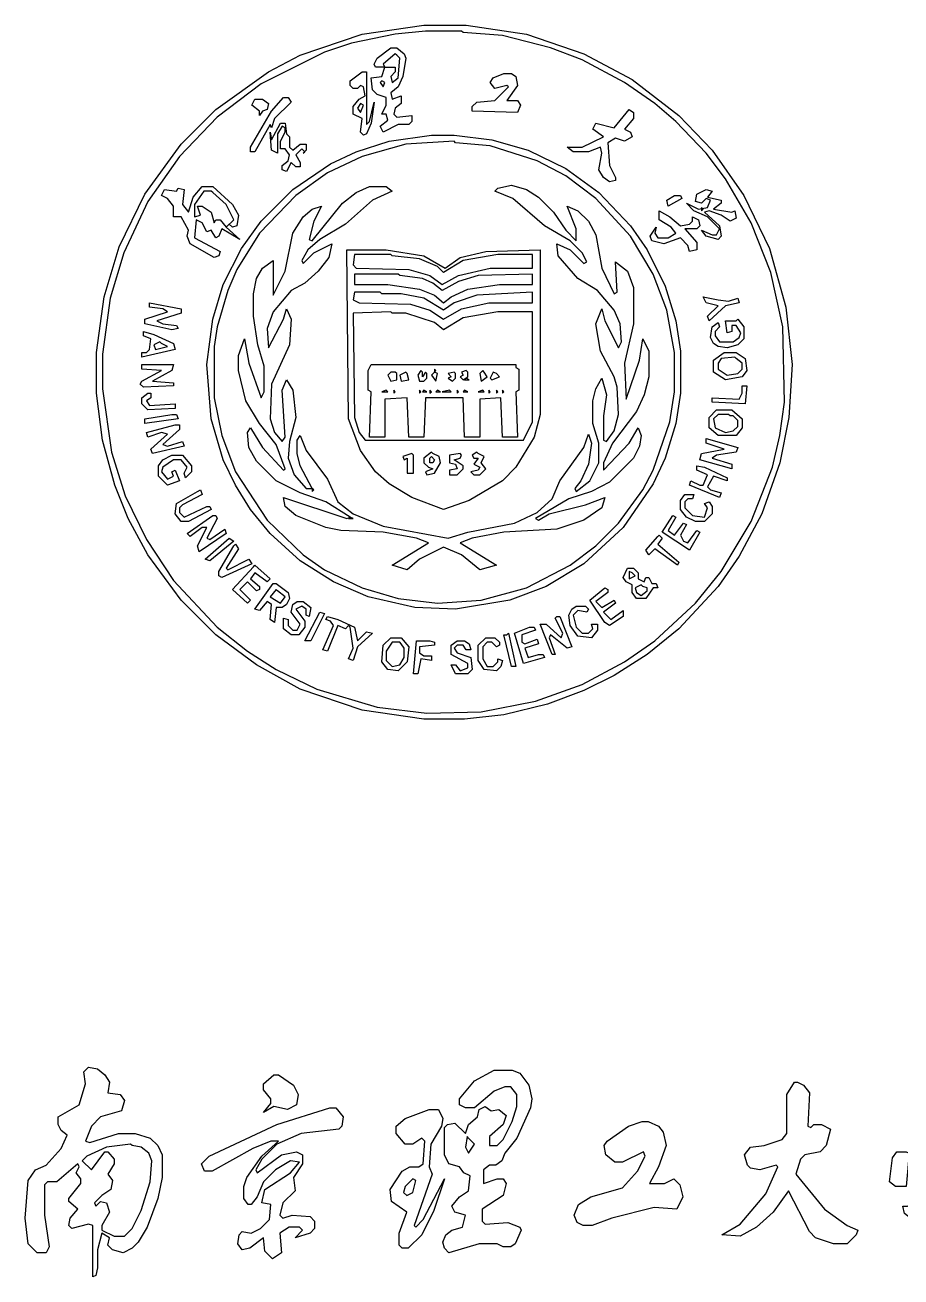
# Model space of a CAD drawing. Header units: millimetres. Extents: x 3875 to 4165, y 1098 to 1308.
# Drawn here: x 3875 to 4020.2, y 1097.5 to 1304.9 of the extents above; entities that cross this region are included whole.
import ezdxf

# ---------------------------------------------------------------- set-up
doc = ezdxf.new("R2010")
doc.units = ezdxf.units.MM

# ---------------------------------------------------------------- blocks, each defined once
blk = doc.blocks.new('ajbdwkjak')
at = {"linetype": 'Continuous'}
for points in [[(-13.5, 460), (14.5, 460), (54.5, 454), (92.5, 441), (124.5, 424), (155.5, 400), (177.5, 377), (198.5, 347), (215.5, 312), (226.5, 273), (230.5, 235), (228.5, 200), (222.5, 170), (210.5, 136), (195.5, 108), (181.5, 88), (155.5, 60), (134.5, 43), (112.5, 29), (92.5, 19), (68.5, 10), (39.5, 3), (13.5, 0), (-13.5, 0), (-54.5, 6), (-95.5, 20), (-124.5, 36), (-151.5, 56), (-174.5, 79), (-196.5, 109), (-209.5, 133), (-218.5, 155), (-226.5, 185), (-230.5, 216), (-230.5, 243), (-225.5, 280), (-215.5, 313), (-198.5, 348), (-174.5, 381), (-151.5, 404), (-116.5, 429), (-95.5, 440), (-54.5, 454), (-13.5, 460)], [(12.5, 455), (11.5, 456), (-12.5, 456), (-32.5, 454), (-61.5, 448), (-79.5, 442), (-121.5, 421), (-150.5, 399), (-175.5, 373), (-196.5, 343), (-212.5, 309), (-221.5, 279), (-226.5, 242), (-226.5, 219), (-220.5, 177), (-211.5, 148), (-197.5, 119), (-179.5, 92), (-150.5, 61), (-130.5, 45), (-111.5, 33), (-84.5, 20), (-44.5, 8), (-11.5, 4), (24.5, 5), (60.5, 12), (91.5, 23), (119.5, 38), (139.5, 52), (166.5, 77), (183.5, 98), (203.5, 131), (217.5, 167), (222.5, 188), (225.5, 210), (224.5, 260), (216.5, 296), (203.5, 329), (186.5, 358), (173.5, 375), (153.5, 396), (139.5, 408), (119.5, 422), (91.5, 437), (70.5, 445), (38.5, 453), (12.5, 455)], [(-35.5, 445), (-31.5, 445), (-26.5, 441), (-25.5, 438), (-27.5, 426), (-30.5, 419), (-35.5, 415), (-34.5, 411), (-28.5, 413), (-28.5, 408), (-32.5, 405), (-33.5, 401), (-31.5, 399), (-21.5, 400), (-21.5, 396), (-23.5, 394), (-30.5, 394), (-40.5, 389), (-42.5, 393), (-37.5, 397), (-38.5, 401), (-41.5, 401), (-38.5, 407), (-38.5, 412), (-44.5, 414), (-47.5, 417), (-48.5, 425), (-41.5, 426), (-39.5, 432), (-45.5, 432), (-46.5, 434), (-44.5, 438), (-35.5, 445)], [(-31.5, 440), (-32.5, 441), (-40.5, 434), (-39.5, 432), (-32.5, 432), (-32.5, 429), (-35.5, 426), (-34.5, 422), (-30.5, 425), (-29.5, 438), (-31.5, 440)], [(-54.5, 429), (-51.5, 429), (-51.5, 394), (-49.5, 396), (-46.5, 409), (-48.5, 395), (-51.5, 388), (-53.5, 387), (-55.5, 389), (-54.5, 398), (-60.5, 401), (-60.5, 406), (-56.5, 411), (-52.5, 413), (-53.5, 419), (-55.5, 420), (-57.5, 418), (-60.5, 418), (-62.5, 420), (-62.5, 423), (-54.5, 429)], [(39.5, 428), (44.5, 428), (47.5, 426), (48.5, 420), (41.5, 410), (48.5, 410), (50.5, 407), (48.5, 402), (18.5, 403), (18.5, 406), (21.5, 409), (33.5, 410), (42.5, 419), (41.5, 420), (33.5, 418), (30.5, 422), (32.5, 425), (39.5, 428)], [(-39.5, 422), (-41.5, 423), (-42.5, 422), (-40.5, 419), (-39.5, 422)], [(-106.5, 412), (-103.5, 412), (-101.5, 409), (-112.5, 398), (-114.5, 392), (-115.5, 394), (-125.5, 376), (-128.5, 376), (-128.5, 379), (-114.5, 403), (-106.5, 412)], [(-125.5, 411), (-120.5, 411), (-116.5, 408), (-117.5, 404), (-120.5, 403), (-122.5, 400), (-122.5, 403), (-127.5, 407), (-125.5, 411)], [(-53.5, 407), (-55.5, 408), (-57.5, 405), (-55.5, 402), (-53.5, 407)], [(122.5, 404), (125.5, 402), (125.5, 398), (119.5, 391), (123.5, 389), (124.5, 386), (119.5, 383), (113.5, 385), (108.5, 382), (109.5, 367), (113.5, 359), (113.5, 357), (109.5, 356), (105.5, 359), (102.5, 364), (104.5, 375), (103.5, 379), (95.5, 376), (85.5, 376), (81.5, 379), (91.5, 379), (105.5, 386), (98.5, 391), (100.5, 395), (112.5, 392), (122.5, 404)], [(-108.5, 395), (-105.5, 395), (-104.5, 388), (-102.5, 386), (-102.5, 379), (-100.5, 377), (-95.5, 381), (-91.5, 381), (-91.5, 377), (-93.5, 375), (-92.5, 376), (-94.5, 378), (-98.5, 374), (-95.5, 369), (-95.5, 366), (-98.5, 366), (-101.5, 369), (-104.5, 363), (-107.5, 364), (-107.5, 367), (-103.5, 370), (-102.5, 374), (-105.5, 378), (-108.5, 378), (-108.5, 383), (-105.5, 389), (-105.5, 392), (-107.5, 393), (-110.5, 388), (-110.5, 375), (-114.5, 377), (-115.5, 389), (-114.5, 384), (-108.5, 395)], [(-8.5, 387), (6.5, 387), (31.5, 384), (55.5, 377), (80.5, 365), (102.5, 349), (123.5, 327), (134.5, 311), (146.5, 287), (153.5, 264), (156.5, 244), (156.5, 216), (153.5, 196), (146.5, 173), (138.5, 156), (118.5, 127), (92.5, 103), (67.5, 88), (43.5, 79), (7.5, 73), (-19.5, 74), (-50.5, 81), (-73.5, 91), (-95.5, 105), (-115.5, 123), (-128.5, 139), (-138.5, 155), (-146.5, 172), (-154.5, 199), (-157.5, 235), (-153.5, 265), (-146.5, 288), (-134.5, 312), (-121.5, 330), (-100.5, 351), (-75.5, 368), (-58.5, 376), (-36.5, 383), (-8.5, 387)], [(7.5, 382), (6.5, 383), (-25.5, 381), (-54.5, 373), (-77.5, 362), (-98.5, 347), (-122.5, 322), (-137.5, 298), (-143.5, 284), (-150.5, 260), (-152.5, 247), (-152.5, 213), (-147.5, 188), (-138.5, 164), (-117.5, 132), (-93.5, 109), (-79.5, 99), (-54.5, 87), (-30.5, 80), (-4.5, 77), (24.5, 79), (54.5, 87), (83.5, 102), (100.5, 115), (115.5, 130), (131.5, 152), (138.5, 165), (149.5, 197), (152.5, 217), (152.5, 243), (147.5, 271), (138.5, 295), (123.5, 320), (100.5, 345), (80.5, 360), (61.5, 370), (30.5, 380), (7.5, 382)], [(-160.5, 353), (-153.5, 353), (-140.5, 341), (-136.5, 334), (-137.5, 327), (-140.5, 326), (-142.5, 328), (-144.5, 326), (-135.5, 318), (-147.5, 325), (-149.5, 320), (-151.5, 319), (-154.5, 324), (-157.5, 323), (-160.5, 329), (-164.5, 331), (-165.5, 319), (-148.5, 310), (-149.5, 307), (-152.5, 306), (-168.5, 315), (-170.5, 320), (-169.5, 324), (-174.5, 333), (-179.5, 333), (-179.5, 340), (-183.5, 345), (-187.5, 347), (-185.5, 351), (-177.5, 350), (-176.5, 352), (-172.5, 351), (-173.5, 341), (-169.5, 336), (-166.5, 346), (-160.5, 353)], [(-153.5, 349), (-154.5, 350), (-159.5, 350), (-165.5, 341), (-165.5, 333), (-161.5, 334), (-163.5, 340), (-160.5, 340), (-154.5, 336), (-152.5, 329), (-151.5, 331), (-148.5, 331), (-144.5, 326), (-139.5, 331), (-144.5, 341), (-153.5, 349)], [(-49.5, 353), (-38.5, 353), (-34.5, 350), (-47.5, 344), (-65.5, 328), (-82.5, 318), (-90.5, 311), (-94.5, 304), (-93.5, 302), (-86.5, 309), (-74.5, 315), (-76.5, 306), (-83.5, 297), (-92.5, 289), (-101.5, 284), (-113.5, 270), (-117.5, 259), (-116.5, 246), (-106.5, 265), (-104.5, 272), (-101.5, 265), (-102.5, 248), (-114.5, 222), (-115.5, 199), (-112.5, 190), (-107.5, 184), (-105.5, 187), (-107.5, 218), (-104.5, 225), (-100.5, 218), (-98.5, 200), (-102.5, 184), (-103.5, 173), (-99.5, 162), (-91.5, 153), (-87.5, 153), (-95.5, 168), (-97.5, 176), (-97.5, 185), (-95.5, 188), (-91.5, 178), (-77.5, 159), (-70.5, 144), (-60.5, 136), (-40.5, 128), (2.5, 120), (15.5, 124), (46.5, 130), (61.5, 137), (71.5, 146), (76.5, 158), (92.5, 180), (95.5, 189), (97.5, 183), (95.5, 169), (90.5, 158), (86.5, 153), (87.5, 151), (96.5, 158), (102.5, 170), (102.5, 183), (98.5, 196), (98.5, 211), (100.5, 219), (104.5, 226), (107.5, 215), (105.5, 201), (105.5, 185), (107.5, 184), (112.5, 191), (115.5, 202), (114.5, 220), (112.5, 227), (103.5, 244), (100.5, 262), (104.5, 272), (106.5, 264), (115.5, 246), (117.5, 250), (116.5, 262), (112.5, 271), (101.5, 284), (88.5, 292), (75.5, 307), (74.5, 315), (83.5, 311), (92.5, 302), (94.5, 303), (91.5, 309), (83.5, 317), (66.5, 327), (45.5, 345), (33.5, 350), (35.5, 352), (44.5, 354), (54.5, 351), (62.5, 346), (72.5, 336), (80.5, 324), (87.5, 317), (87.5, 325), (81.5, 340), (88.5, 337), (95.5, 330), (100.5, 321), (104.5, 299), (112.5, 282), (114.5, 283), (113.5, 303), (121.5, 297), (125.5, 286), (125.5, 262), (119.5, 236), (120.5, 212), (129.5, 238), (131.5, 252), (135.5, 244), (135.5, 227), (132.5, 215), (127.5, 204), (111.5, 183), (105.5, 170), (105.5, 165), (122.5, 183), (128.5, 193), (130.5, 188), (129.5, 181), (125.5, 173), (109.5, 157), (97.5, 151), (82.5, 146), (60.5, 133), (62.5, 132), (69.5, 136), (93.5, 142), (106.5, 147), (104.5, 140), (92.5, 132), (74.5, 126), (39.5, 124), (18.5, 120), (10.5, 117), (34.5, 102), (23.5, 99), (11.5, 109), (-0.5, 114), (-16.5, 106), (-24.5, 99), (-34.5, 102), (-10.5, 117), (-18.5, 120), (-40.5, 124), (-68.5, 125), (-78.5, 127), (-98.5, 135), (-105.5, 141), (-106.5, 147), (-64.5, 133), (-62.5, 134), (-78.5, 144), (-95.5, 150), (-111.5, 158), (-124.5, 171), (-129.5, 180), (-130.5, 190), (-128.5, 193), (-120.5, 180), (-106.5, 165), (-105.5, 166), (-111.5, 182), (-122.5, 196), (-131.5, 211), (-136.5, 231), (-136.5, 241), (-132.5, 252), (-129.5, 236), (-121.5, 213), (-119.5, 217), (-119.5, 234), (-123.5, 248), (-126.5, 267), (-126.5, 282), (-124.5, 292), (-120.5, 299), (-113.5, 304), (-113.5, 281), (-105.5, 297), (-100.5, 322), (-93.5, 333), (-87.5, 338), (-81.5, 340), (-86.5, 330), (-89.5, 318), (-87.5, 317), (-67.5, 342), (-58.5, 349), (-49.5, 353)], [(173.5, 351), (177.5, 350), (174.5, 346), (183.5, 344), (183.5, 342), (178.5, 338), (190.5, 336), (192.5, 337), (193.5, 332), (189.5, 330), (183.5, 334), (175.5, 337), (172.5, 336), (182.5, 327), (183.5, 320), (181.5, 318), (173.5, 320), (170.5, 324), (177.5, 321), (180.5, 321), (182.5, 325), (174.5, 333), (165.5, 337), (160.5, 342), (168.5, 338), (174.5, 339), (176.5, 344), (173.5, 345), (170.5, 342), (166.5, 343), (167.5, 348), (173.5, 351)], [(152.5, 347), (156.5, 347), (157.5, 345), (148.5, 340), (147.5, 344), (152.5, 347)], [(142.5, 337), (149.5, 333), (156.5, 327), (162.5, 328), (164.5, 330), (164.5, 333), (168.5, 331), (169.5, 327), (167.5, 325), (159.5, 325), (167.5, 316), (167.5, 311), (162.5, 310), (161.5, 314), (156.5, 319), (145.5, 315), (137.5, 317), (136.5, 320), (140.5, 326), (139.5, 322), (141.5, 319), (148.5, 319), (153.5, 322), (150.5, 326), (142.5, 331), (142.5, 337)], [(171.5, 338), (170.5, 339), (170.5, 337), (171.5, 338)], [(-64.5, 311), (-38.5, 311), (-13.5, 307), (0.5, 299), (10.5, 306), (27.5, 310), (63.5, 311), (63.5, 202), (59.5, 187), (47.5, 167), (38.5, 158), (16.5, 145), (-0.5, 139), (-21.5, 147), (-36.5, 156), (-45.5, 164), (-55.5, 178), (-63.5, 199), (-64.5, 311)], [(-34.5, 307), (-35.5, 308), (-59.5, 308), (-60.5, 301), (-58.5, 299), (-23.5, 298), (-9.5, 294), (-1.5, 288), (9.5, 294), (30.5, 299), (58.5, 299), (58.5, 308), (35.5, 308), (12.5, 304), (-0.5, 296), (-4.5, 300), (-16.5, 305), (-34.5, 307)], [(-29.5, 294), (-30.5, 295), (-59.5, 295), (-59.5, 288), (-37.5, 288), (-16.5, 285), (-6.5, 281), (-0.5, 276), (4.5, 280), (15.5, 285), (36.5, 288), (58.5, 288), (58.5, 295), (22.5, 294), (9.5, 290), (-1.5, 284), (-7.5, 289), (-14.5, 292), (-29.5, 294)], [(-41.5, 282), (-42.5, 283), (-59.5, 283), (-60.5, 278), (-56.5, 276), (-22.5, 275), (-9.5, 271), (-0.5, 265), (11.5, 272), (29.5, 276), (58.5, 276), (58.5, 283), (21.5, 281), (6.5, 276), (-0.5, 271), (-13.5, 279), (-28.5, 282), (-41.5, 282)], [(-195.5, 276), (-174.5, 272), (-174.5, 269), (-190.5, 264), (-186.5, 262), (-177.5, 261), (-176.5, 259), (-180.5, 258), (-198.5, 262), (-198.5, 265), (-183.5, 270), (-186.5, 272), (-195.5, 273), (-195.5, 276)], [(171.5, 280), (181.5, 278), (188.5, 277), (194.5, 279), (195.5, 276), (186.5, 274), (175.5, 264), (174.5, 267), (181.5, 274), (173.5, 276), (171.5, 280)], [(-34.5, 269), (-35.5, 270), (-60.5, 269), (-59.5, 200), (-56.5, 190), (-52.5, 185), (52.5, 185), (58.5, 197), (58.5, 270), (35.5, 270), (12.5, 266), (-0.5, 258), (-6.5, 263), (-25.5, 269), (-34.5, 269)], [(186.5, 264), (193.5, 264), (194.5, 265), (198.5, 260), (198.5, 252), (194.5, 248), (187.5, 246), (181.5, 247), (178.5, 249), (176.5, 253), (177.5, 260), (181.5, 263), (182.5, 260), (179.5, 257), (179.5, 254), (182.5, 250), (191.5, 250), (195.5, 253), (196.5, 256), (193.5, 261), (190.5, 261), (190.5, 257), (187.5, 256), (186.5, 264)], [(-199.5, 257), (-192.5, 255), (-179.5, 249), (-178.5, 245), (-200.5, 240), (-200.5, 243), (-197.5, 243), (-195.5, 245), (-194.5, 252), (-199.5, 254), (-199.5, 257)], [(-187.5, 249), (-188.5, 250), (-192.5, 248), (-191.5, 245), (-183.5, 247), (-187.5, 249)], [(185.5, 243), (193.5, 243), (199.5, 239), (200.5, 231), (197.5, 227), (186.5, 225), (178.5, 230), (178.5, 238), (185.5, 243)], [(-200.5, 235), (-179.5, 235), (-180.5, 231), (-193.5, 224), (-179.5, 223), (-179.5, 221), (-199.5, 220), (-201.5, 222), (-200.5, 224), (-187.5, 231), (-200.5, 232), (-200.5, 235)], [(-48.5, 235), (47.5, 235), (47.5, 233), (49.5, 232), (49.5, 218), (47.5, 217), (48.5, 187), (38.5, 187), (37.5, 213), (23.5, 212), (23.5, 187), (13.5, 187), (12.5, 213), (-12.5, 213), (-13.5, 187), (-23.5, 187), (-24.5, 213), (-39.5, 212), (-39.5, 187), (-49.5, 187), (-48.5, 217), (-50.5, 218), (-50.5, 231), (-48.5, 235)], [(193.5, 239), (192.5, 240), (183.5, 239), (181.5, 236), (181.5, 232), (187.5, 228), (194.5, 229), (197.5, 232), (197.5, 236), (193.5, 239)], [(-31.5, 229), (-32.5, 230), (-35.5, 230), (-37.5, 228), (-35.5, 224), (-31.5, 225), (-31.5, 229)], [(-24.5, 229), (-25.5, 230), (-29.5, 228), (-28.5, 224), (-23.5, 225), (-24.5, 229)], [(-14.5, 230), (-15.5, 231), (-17.5, 228), (-16.5, 224), (-13.5, 224), (-11.5, 226), (-11.5, 229), (-12.5, 230), (-14.5, 227), (-14.5, 230)], [(-4.5, 229), (-6.5, 230), (-8.5, 228), (-5.5, 224), (-4.5, 229)], [(-5.5, 231), (-6.5, 232), (-6.5, 230), (-5.5, 231)], [(7.5, 229), (6.5, 230), (2.5, 229), (4.5, 227), (2.5, 226), (5.5, 224), (7.5, 226), (7.5, 229)], [(15.5, 230), (14.5, 231), (11.5, 230), (12.5, 228), (10.5, 227), (12.5, 225), (15.5, 227), (15.5, 230)], [(16.5, 225), (14.5, 226), (13.5, 225), (16.5, 225)], [(26.5, 230), (25.5, 231), (23.5, 229), (24.5, 224), (28.5, 227), (26.5, 230)], [(34.5, 229), (32.5, 230), (30.5, 226), (31.5, 225), (36.5, 227), (34.5, 229)], [(-196.5, 216), (-194.5, 216), (-194.5, 213), (-197.5, 211), (-195.5, 208), (-178.5, 209), (-178.5, 206), (-196.5, 205), (-200.5, 209), (-200.5, 213), (-196.5, 216)], [(-37.5, 217), (-38.5, 218), (-41.5, 217), (-37.5, 217)], [(-32.5, 217), (-33.5, 218), (-33.5, 216), (-32.5, 217)], [(-15.5, 217), (-16.5, 218), (-16.5, 216), (-15.5, 217)], [(-11.5, 217), (-13.5, 218), (-14.5, 217), (-11.5, 217)], [(-8.5, 217), (-9.5, 218), (-9.5, 216), (-8.5, 217)], [(-2.5, 217), (-4.5, 218), (-5.5, 217), (-2.5, 217)], [(4.5, 217), (3.5, 218), (-1.5, 217), (4.5, 217)], [(9.5, 217), (8.5, 218), (8.5, 216), (9.5, 217)], [(15.5, 217), (13.5, 218), (12.5, 217), (15.5, 217)], [(26.5, 217), (25.5, 218), (22.5, 217), (26.5, 217)], [(30.5, 217), (29.5, 218), (29.5, 216), (30.5, 217)], [(35.5, 217), (34.5, 218), (34.5, 216), (35.5, 217)], [(39.5, 217), (38.5, 218), (38.5, 216), (39.5, 217)], [(197.5, 221), (200.5, 221), (199.5, 209), (177.5, 210), (177.5, 213), (195.5, 212), (197.5, 216), (197.5, 221)], [(-180.5, 202), (-177.5, 202), (-176.5, 199), (-198.5, 196), (-198.5, 199), (-180.5, 202)], [(180.5, 205), (190.5, 205), (197.5, 199), (197.5, 193), (193.5, 188), (181.5, 188), (175.5, 193), (175.5, 200), (180.5, 205)], [(189.5, 201), (188.5, 202), (181.5, 202), (178.5, 199), (179.5, 193), (186.5, 190), (191.5, 191), (194.5, 194), (194.5, 198), (191.5, 201), (189.5, 201)], [(-178.5, 195), (-175.5, 195), (-175.5, 192), (-186.5, 182), (-183.5, 181), (-173.5, 184), (-172.5, 181), (-193.5, 176), (-194.5, 179), (-183.5, 189), (-187.5, 190), (-196.5, 187), (-197.5, 190), (-178.5, 195)], [(173.5, 186), (194.5, 180), (193.5, 177), (180.5, 175), (177.5, 173), (190.5, 169), (190.5, 166), (169.5, 172), (170.5, 176), (185.5, 179), (173.5, 183), (173.5, 186)], [(-180.5, 175), (-173.5, 175), (-167.5, 168), (-167.5, 164), (-171.5, 160), (-172.5, 163), (-170.5, 167), (-174.5, 172), (-179.5, 172), (-186.5, 167), (-187.5, 164), (-183.5, 159), (-179.5, 161), (-180.5, 164), (-178.5, 165), (-175.5, 158), (-183.5, 155), (-189.5, 161), (-189.5, 168), (-186.5, 172), (-180.5, 175)], [(-20.5, 175), (-21.5, 176), (-27.5, 174), (-26.5, 172), (-24.5, 173), (-24.5, 163), (-20.5, 163), (-20.5, 175)], [(-7.5, 176), (-8.5, 177), (-13.5, 173), (-13.5, 170), (-10.5, 167), (-7.5, 166), (-12.5, 164), (-11.5, 162), (-6.5, 163), (-2.5, 170), (-3.5, 174), (-7.5, 176)], [(11.5, 175), (10.5, 176), (3.5, 175), (3.5, 170), (7.5, 169), (8.5, 166), (3.5, 165), (3.5, 162), (8.5, 162), (12.5, 166), (12.5, 168), (6.5, 172), (10.5, 173), (11.5, 175)], [(22.5, 176), (21.5, 177), (18.5, 175), (19.5, 173), (22.5, 173), (19.5, 169), (23.5, 167), (22.5, 165), (17.5, 164), (19.5, 162), (23.5, 162), (27.5, 166), (24.5, 170), (26.5, 174), (22.5, 176)], [(-9.5, 173), (-8.5, 174), (-6.5, 172), (-7.5, 170), (-9.5, 170), (-9.5, 173)], [(167.5, 168), (172.5, 167), (187.5, 160), (187.5, 158), (178.5, 161), (174.5, 154), (176.5, 152), (183.5, 150), (182.5, 147), (162.5, 155), (163.5, 158), (169.5, 155), (171.5, 155), (174.5, 162), (167.5, 165), (167.5, 168)], [(-163.5, 151), (-161.5, 152), (-160.5, 149), (-173.5, 142), (-175.5, 140), (-175.5, 137), (-172.5, 134), (-157.5, 141), (-155.5, 141), (-154.5, 139), (-169.5, 131), (-174.5, 131), (-178.5, 136), (-177.5, 143), (-163.5, 151)], [(-86.5, 152), (-87.5, 153), (-87.5, 151), (-86.5, 152)], [(159.5, 149), (163.5, 149), (165.5, 149), (164.5, 146), (161.5, 146), (159.5, 144), (159.5, 140), (164.5, 135), (172.5, 134), (174.5, 140), (172.5, 143), (175.5, 144), (177.5, 141), (177.5, 136), (172.5, 131), (166.5, 131), (160.5, 134), (156.5, 139), (156.5, 145), (159.5, 149)], [(-153.5, 135), (-151.5, 135), (-150.5, 133), (-157.5, 120), (-155.5, 119), (-145.5, 126), (-144.5, 123), (-162.5, 111), (-163.5, 115), (-157.5, 127), (-160.5, 127), (-168.5, 121), (-170.5, 123), (-153.5, 135)], [(-60.5, 133), (-62.5, 134), (-63.5, 133), (-60.5, 133)], [(151.5, 135), (153.5, 134), (148.5, 125), (152.5, 122), (158.5, 130), (160.5, 129), (156.5, 122), (158.5, 118), (161.5, 117), (167.5, 125), (169.5, 124), (162.5, 112), (144.5, 124), (151.5, 135)], [(-142.5, 120), (-139.5, 118), (-155.5, 105), (-158.5, 106), (-142.5, 120)], [(141.5, 121), (142.5, 122), (144.5, 120), (141.5, 116), (155.5, 104), (154.5, 102), (139.5, 113), (135.5, 109), (133.5, 112), (141.5, 121)], [(-139.5, 115), (-138.5, 116), (-136.5, 113), (-144.5, 100), (-143.5, 99), (-129.5, 106), (-127.5, 103), (-147.5, 94), (-149.5, 95), (-149.5, 98), (-139.5, 115)], [(-126.5, 101), (-125.5, 102), (-115.5, 93), (-117.5, 91), (-125.5, 97), (-128.5, 93), (-122.5, 88), (-122.5, 86), (-124.5, 85), (-130.5, 91), (-135.5, 86), (-128.5, 79), (-130.5, 77), (-140.5, 86), (-126.5, 101)], [(121.5, 100), (125.5, 100), (128.5, 97), (128.5, 93), (132.5, 91), (133.5, 94), (135.5, 94), (137.5, 90), (140.5, 90), (141.5, 87), (138.5, 87), (133.5, 80), (127.5, 80), (124.5, 84), (124.5, 89), (120.5, 91), (118.5, 94), (121.5, 100)], [(124.5, 97), (122.5, 98), (122.5, 93), (126.5, 95), (124.5, 97)], [(-113.5, 90), (-111.5, 90), (-103.5, 84), (-102.5, 80), (-104.5, 76), (-107.5, 74), (-111.5, 74), (-112.5, 64), (-115.5, 66), (-114.5, 76), (-117.5, 78), (-122.5, 72), (-125.5, 73), (-113.5, 90)], [(-110.5, 85), (-111.5, 86), (-115.5, 81), (-108.5, 77), (-105.5, 81), (-110.5, 85)], [(106.5, 87), (108.5, 86), (108.5, 84), (100.5, 78), (104.5, 74), (112.5, 79), (113.5, 77), (105.5, 71), (110.5, 66), (118.5, 72), (118.5, 68), (109.5, 62), (106.5, 64), (96.5, 79), (106.5, 87)], [(131.5, 88), (130.5, 89), (126.5, 87), (127.5, 84), (130.5, 82), (134.5, 85), (134.5, 87), (131.5, 88)], [(-97.5, 78), (-93.5, 78), (-88.5, 74), (-89.5, 68), (-91.5, 69), (-91.5, 73), (-94.5, 75), (-98.5, 73), (-92.5, 65), (-92.5, 61), (-96.5, 56), (-101.5, 56), (-106.5, 60), (-106.5, 67), (-103.5, 66), (-103.5, 62), (-100.5, 59), (-97.5, 59), (-95.5, 63), (-101.5, 71), (-100.5, 76), (-97.5, 78)], [(87.5, 75), (93.5, 75), (95.5, 73), (94.5, 71), (88.5, 72), (85.5, 69), (87.5, 61), (91.5, 57), (95.5, 57), (98.5, 60), (97.5, 63), (101.5, 63), (101.5, 59), (97.5, 54), (88.5, 55), (83.5, 62), (82.5, 69), (84.5, 73), (87.5, 75)], [(-82.5, 71), (-79.5, 70), (-88.5, 52), (-92.5, 52), (-82.5, 71)], [(-77.5, 68), (-70.5, 66), (-59.5, 61), (-57.5, 52), (-51.5, 58), (-47.5, 57), (-57.5, 48), (-60.5, 39), (-63.5, 40), (-60.5, 47), (-62.5, 61), (-63.5, 62), (-65.5, 60), (-70.5, 62), (-77.5, 45), (-80.5, 46), (-73.5, 62), (-75.5, 65), (-78.5, 66), (-77.5, 68)], [(74.5, 68), (76.5, 68), (84.5, 48), (81.5, 47), (70.5, 56), (69.5, 54), (73.5, 43), (71.5, 43), (63.5, 63), (67.5, 63), (77.5, 54), (78.5, 57), (73.5, 67), (74.5, 68)], [(56.5, 61), (59.5, 61), (60.5, 59), (51.5, 56), (51.5, 51), (53.5, 50), (61.5, 53), (62.5, 50), (53.5, 47), (55.5, 41), (62.5, 43), (65.5, 43), (66.5, 41), (52.5, 37), (46.5, 57), (56.5, 61)], [(-35.5, 54), (-28.5, 54), (-23.5, 48), (-24.5, 38), (-30.5, 32), (-37.5, 33), (-41.5, 38), (-40.5, 49), (-35.5, 54)], [(-28.5, 50), (-29.5, 51), (-34.5, 51), (-38.5, 45), (-38.5, 39), (-34.5, 35), (-29.5, 36), (-26.5, 41), (-26.5, 47), (-28.5, 50)], [(-18.5, 52), (-9.5, 52), (-6.5, 51), (-6.5, 49), (-16.5, 48), (-16.5, 44), (-13.5, 42), (-8.5, 42), (-8.5, 39), (-15.5, 40), (-17.5, 30), (-20.5, 30), (-18.5, 52)], [(8.5, 52), (13.5, 52), (16.5, 50), (17.5, 46), (14.5, 46), (12.5, 49), (8.5, 49), (6.5, 47), (8.5, 44), (17.5, 41), (18.5, 33), (15.5, 30), (7.5, 30), (4.5, 36), (7.5, 36), (10.5, 32), (15.5, 34), (15.5, 37), (4.5, 43), (4.5, 49), (8.5, 52)], [(27.5, 54), (33.5, 54), (36.5, 51), (36.5, 49), (34.5, 48), (31.5, 51), (28.5, 51), (25.5, 48), (25.5, 40), (28.5, 35), (32.5, 35), (35.5, 38), (35.5, 40), (38.5, 39), (37.5, 35), (34.5, 32), (26.5, 33), (22.5, 39), (22.5, 49), (27.5, 54)], [(39.5, 56), (41.5, 56), (42.5, 57), (47.5, 35), (44.5, 35), (39.5, 56)]]:
    blk.add_lwpolyline(points, dxfattribs=at)
blk = doc.blocks.new('4656546')
at = {"linetype": 'Continuous'}
for points in [[(63.62, 149.67), (69.62, 148.67), (74.62, 144.67), (77.62, 139.67), (76.62, 132.67), (84.62, 131.67), (87.62, 127.67), (85.62, 120.67), (71.62, 116.67), (65.62, 110.67), (61.62, 100.67), (64.62, 99.67), (83.62, 105.67), (94.62, 105.67), (104.62, 102.67), (109.62, 97.67), (112.62, 91.67), (112.62, 76.67), (109.62, 62.67), (102.62, 43.67), (96.62, 33.67), (92.62, 29.67), (86.62, 26.67), (79.62, 28.67), (76.62, 31.67), (77.62, 36.67), (72.62, 39.67), (69.62, 28.67), (69.62, 16.67), (68.62, 11.67), (66.62, 10.67), (66.62, 44.67), (63.62, 45.67), (52.62, 42.67), (50.62, 44.67), (51.62, 49.67), (56.62, 55.67), (50.62, 60.67), (50.62, 62.67), (58.62, 72.67), (58.62, 75.67), (55.62, 79.67), (57.62, 83.67), (56.62, 85.67), (42.62, 73.67), (36.62, 73.67), (34.62, 71.67), (34.62, 51.67), (37.62, 30.67), (35.62, 26.67), (29.62, 26.67), (23.62, 32.67), (21.62, 49.67), (23.62, 74.67), (28.62, 81.67), (35.62, 84.67), (45.62, 95.67), (49.62, 104.67), (45.62, 107.67), (43.62, 111.67), (43.62, 116.67), (57.62, 124.67), (61.62, 138.67), (60.62, 146.67), (63.62, 149.67)], [(664.62, 150.67), (668.62, 150.67), (674.62, 144.67), (672.62, 136.67), (663.62, 132.67), (635.62, 110.67), (637.62, 109.67), (656.62, 117.67), (676.62, 118.67), (684.62, 113.67), (685.62, 105.67), (679.62, 97.67), (667.62, 92.67), (658.62, 93.67), (670.62, 100.67), (678.62, 110.67), (677.62, 114.67), (671.62, 116.67), (648.62, 110.67), (625.62, 96.67), (614.62, 95.67), (634.62, 108.67), (631.62, 110.67), (637.62, 120.67), (633.62, 122.67), (628.62, 128.67), (625.62, 124.67), (625.62, 108.67), (620.62, 107.67), (615.62, 109.67), (611.62, 115.67), (611.62, 125.67), (613.62, 132.67), (617.62, 136.67), (621.62, 136.67), (623.62, 129.67), (625.62, 127.67), (629.62, 131.67), (632.62, 139.67), (639.62, 142.67), (643.62, 137.67), (644.62, 125.67), (658.62, 140.67), (660.62, 144.67), (659.62, 148.67), (664.62, 150.67)], [(186.62, 144.67), (189.62, 144.67), (199.62, 137.67), (202.62, 131.67), (201.62, 124.67), (195.62, 121.67), (186.62, 123.67), (179.62, 119.67), (184.62, 125.67), (184.62, 128.67), (179.62, 134.67), (179.62, 138.67), (186.62, 144.67)], [(332.62, 147.67), (344.62, 147.67), (349.62, 145.67), (355.62, 137.67), (357.62, 128.67), (356.62, 122.67), (347.62, 102.67), (339.62, 92.67), (337.62, 87.67), (333.62, 84.67), (329.62, 84.67), (325.62, 81.67), (325.62, 72.67), (334.62, 75.67), (338.62, 75.67), (340.62, 72.67), (338.62, 64.67), (324.62, 55.67), (324.62, 47.67), (326.62, 45.67), (341.62, 46.67), (349.62, 43.67), (350.62, 41.67), (346.62, 32.67), (343.62, 30.67), (338.62, 30.67), (334.62, 32.67), (322.62, 32.67), (302.62, 26.67), (299.62, 29.67), (298.62, 33.67), (300.62, 38.67), (304.62, 41.67), (311.62, 43.67), (313.62, 51.67), (306.62, 53.67), (304.62, 57.67), (309.62, 63.67), (315.62, 67.67), (316.62, 77.67), (312.62, 79.67), (309.62, 83.67), (302.62, 85.67), (299.62, 91.67), (299.62, 109.67), (301.62, 111.67), (306.62, 112.67), (313.62, 105.67), (315.62, 111.67), (321.62, 116.67), (322.62, 121.67), (326.62, 123.67), (330.62, 120.67), (335.62, 121.67), (340.62, 117.67), (338.62, 111.67), (329.62, 103.67), (329.62, 97.67), (334.62, 97.67), (338.62, 101.67), (344.62, 113.67), (347.62, 123.67), (347.62, 131.67), (343.62, 136.67), (339.62, 136.67), (332.62, 133.67), (319.62, 122.67), (313.62, 122.67), (309.62, 124.67), (309.62, 128.67), (319.62, 140.67), (332.62, 147.67)], [(531.62, 139.67), (533.62, 139.67), (537.62, 137.67), (541.62, 132.67), (540.62, 110.67), (542.62, 109.67), (544.62, 111.67), (549.62, 111.67), (555.62, 108.67), (552.62, 97.67), (548.62, 93.67), (538.62, 91.67), (535.62, 88.67), (532.62, 78.67), (551.62, 55.67), (566.62, 44.67), (573.62, 41.67), (572.62, 38.67), (566.62, 32.67), (557.62, 32.67), (545.62, 36.67), (541.62, 40.67), (527.62, 67.67), (517.62, 53.67), (506.62, 43.67), (495.62, 37.67), (483.62, 38.67), (495.62, 45.67), (512.62, 65.67), (520.62, 83.67), (519.62, 84.67), (508.62, 81.67), (502.62, 82.67), (500.62, 84.67), (498.62, 91.67), (502.62, 96.67), (511.62, 97.67), (523.62, 101.67), (526.62, 105.67), (526.62, 131.67), (531.62, 139.67)], [(223.62, 122.67), (227.62, 122.67), (232.62, 116.67), (231.62, 110.67), (229.62, 108.67), (204.62, 105.67), (188.62, 98.67), (178.62, 88.67), (174.62, 81.67), (175.62, 79.67), (191.62, 91.67), (201.62, 93.67), (205.62, 91.67), (205.62, 85.67), (199.62, 76.67), (200.62, 67.67), (192.62, 59.67), (190.62, 51.67), (192.62, 49.67), (198.62, 51.67), (210.62, 50.67), (213.62, 47.67), (213.62, 42.67), (210.62, 39.67), (200.62, 36.67), (205.62, 41.67), (203.62, 43.67), (196.62, 43.67), (190.62, 39.67), (191.62, 26.67), (185.62, 22.67), (180.62, 27.67), (179.62, 36.67), (170.62, 29.67), (165.62, 28.67), (162.62, 32.67), (163.62, 38.67), (165.62, 40.67), (171.62, 39.67), (177.62, 42.67), (183.62, 48.67), (184.62, 58.67), (178.62, 59.67), (180.62, 68.67), (197.62, 79.67), (203.62, 86.67), (197.62, 87.67), (187.62, 81.67), (179.62, 73.67), (175.62, 63.67), (171.62, 58.67), (169.62, 58.67), (166.62, 62.67), (166.62, 70.67), (168.62, 76.67), (178.62, 90.67), (189.62, 100.67), (184.62, 100.67), (172.62, 95.67), (145.62, 80.67), (140.62, 80.67), (138.62, 85.67), (143.62, 90.67), (188.62, 111.67), (223.62, 122.67)], [(289.62, 121.67), (295.62, 121.67), (298.62, 115.67), (297.62, 110.67), (290.62, 98.67), (289.62, 83.67), (291.62, 78.67), (279.62, 44.67), (280.62, 43.67), (285.62, 48.67), (299.62, 75.67), (292.62, 54.67), (284.62, 38.67), (275.62, 29.67), (271.62, 29.67), (269.62, 31.67), (269.62, 39.67), (274.62, 53.67), (264.62, 60.67), (263.62, 68.67), (271.62, 80.67), (276.62, 83.67), (282.62, 83.67), (285.62, 85.67), (286.62, 100.67), (284.62, 102.67), (278.62, 98.67), (273.62, 98.67), (267.62, 105.67), (267.62, 110.67), (273.62, 115.67), (289.62, 121.67)], [(430.62, 113.67), (434.62, 113.67), (441.62, 110.67), (444.62, 106.67), (446.62, 97.67), (441.62, 83.67), (435.62, 72.67), (445.62, 72.67), (451.62, 75.67), (455.62, 71.67), (457.62, 63.67), (453.62, 55.67), (438.62, 56.67), (410.62, 49.67), (397.62, 44.67), (391.62, 44.67), (387.62, 46.67), (385.62, 51.67), (388.62, 58.67), (396.62, 63.67), (417.62, 69.67), (427.62, 80.67), (432.62, 90.67), (431.62, 93.67), (417.62, 86.67), (412.62, 86.67), (406.62, 91.67), (405.62, 97.67), (407.62, 100.67), (421.62, 110.67), (430.62, 113.67)], [(315.62, 102.67), (314.62, 103.67), (313.62, 96.67), (315.62, 92.67), (319.62, 98.67), (315.62, 102.67)], [(92.62, 97.67), (91.62, 98.67), (75.62, 96.67), (62.62, 90.67), (59.62, 87.67), (65.62, 81.67), (74.62, 93.67), (76.62, 93.67), (80.62, 88.67), (80.62, 85.67), (76.62, 78.67), (79.62, 74.67), (78.62, 68.67), (72.62, 64.67), (67.62, 59.67), (68.62, 57.67), (71.62, 60.67), (75.62, 59.67), (77.62, 53.67), (72.62, 44.67), (72.62, 41.67), (80.62, 37.67), (87.62, 37.67), (92.62, 42.67), (98.62, 54.67), (104.62, 73.67), (105.62, 87.67), (103.62, 92.67), (98.62, 96.67), (92.62, 97.67)], [(599.62, 93.67), (605.62, 93.67), (607.62, 92.67), (605.62, 70.67), (598.62, 70.67), (594.62, 73.67), (596.62, 89.67), (599.62, 93.67)], [(644.62, 97.67), (650.62, 97.67), (656.62, 91.67), (656.62, 89.67), (645.62, 75.67), (646.62, 73.67), (675.62, 77.67), (681.62, 73.67), (683.62, 66.67), (679.62, 60.67), (672.62, 62.67), (660.62, 62.67), (655.62, 61.67), (653.62, 59.67), (651.62, 42.67), (646.62, 31.67), (637.62, 22.67), (630.62, 22.67), (625.62, 26.67), (620.62, 39.67), (628.62, 32.67), (635.62, 32.67), (642.62, 42.67), (645.62, 56.67), (643.62, 58.67), (639.62, 58.67), (615.62, 48.67), (609.62, 48.67), (604.62, 52.67), (603.62, 57.67), (606.62, 57.67), (637.62, 71.67), (637.62, 75.67), (643.62, 86.67), (638.62, 88.67), (635.62, 93.67), (644.62, 97.67)], [(280.62, 74.67), (278.62, 75.67), (273.62, 70.67), (272.62, 66.67), (274.62, 64.67), (278.62, 66.67), (280.62, 74.67)]]:
    blk.add_lwpolyline(points, dxfattribs=at)

msp = doc.modelspace()

# ---------------------------------------------------------------- block references
at = {"xscale": 0.25, "yscale": 0.25, "zscale": 0.25}
for name, p in [('ajbdwkjak', (3944.51, 1189.94)), ('4656546', (3869.62, 1094.88))]:
    msp.add_blockref(name, p, dxfattribs=at)

doc.saveas('drawing.dxf')
